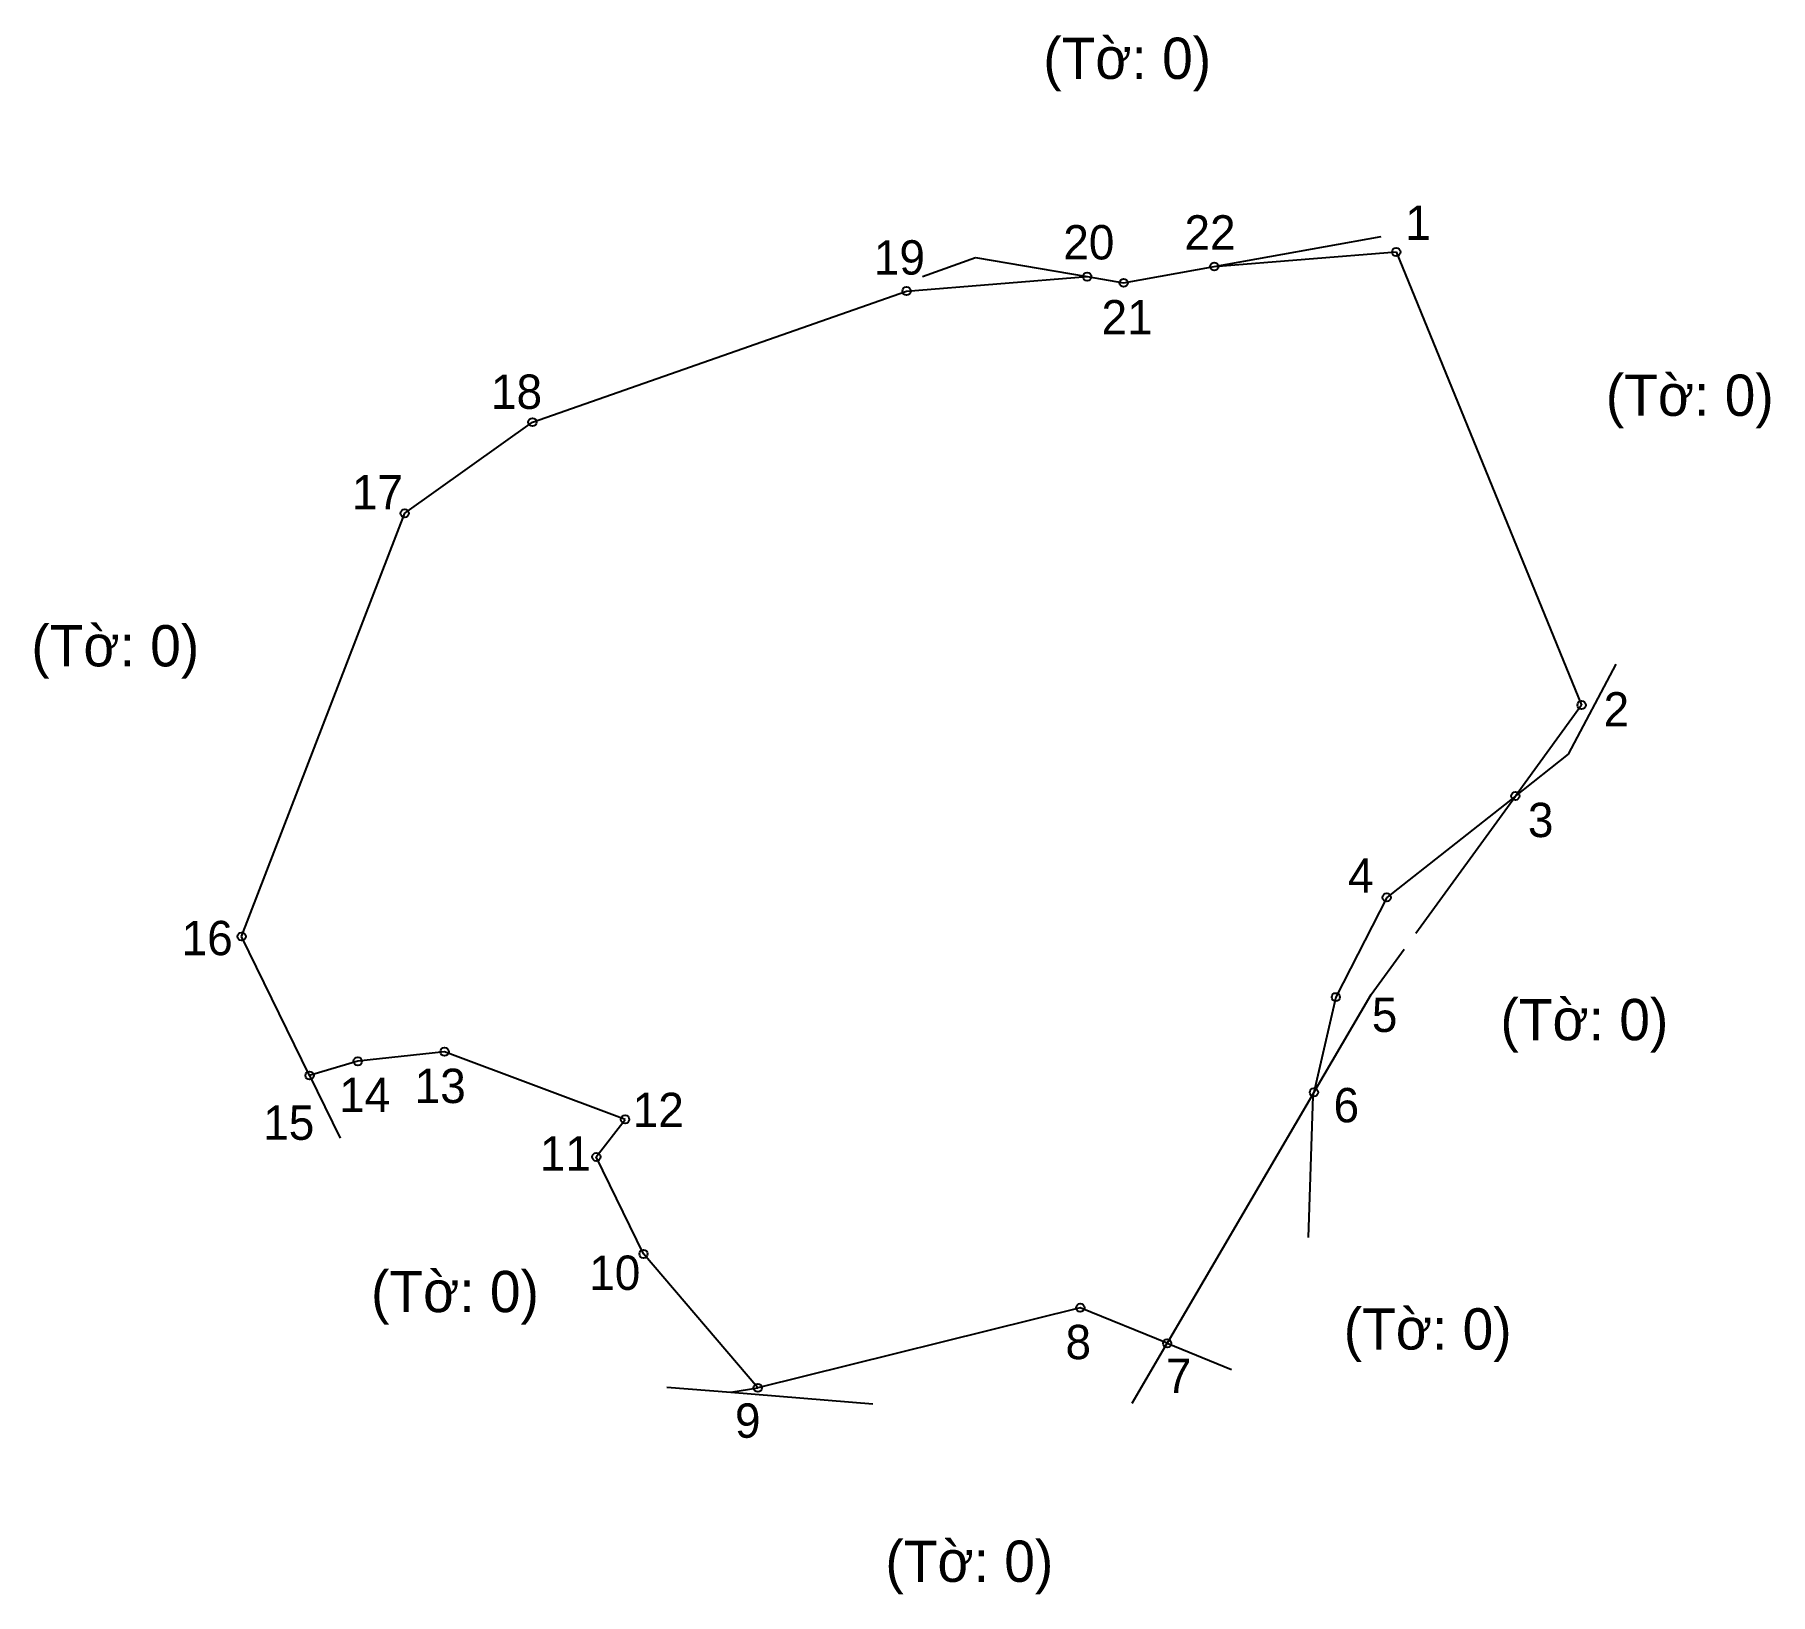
# Model space of a CAD drawing. Extents: x 549247 to 549410, y 1823758 to 1823904.
import ezdxf

# ---------------------------------------------------------------- set-up
doc = ezdxf.new("R2010")
doc.units = 0
for name, color, linetype in [('CanhThua', 7, 'Continuous'), ('MocDinhThua', 7, 'Continuous'), ('NhanTuCan', 7, 'Continuous'), ('RauThua', 7, 'Continuous'), ('SoHieuDinhThua', 7, 'Continuous')]:
    doc.layers.add(name, color=color, linetype=linetype)

msp = doc.modelspace()

# ---------------------------------------------------------------- linework, layer by layer
at = {"layer": 'CanhThua'}
for p, q in [((549357.82, 1823881.93), (549374.84, 1823883.29)), ((549374.84, 1823883.29), (549392.18, 1823840.9)), ((549349.34, 1823880.4), (549357.82, 1823881.93)), ((549329.03, 1823879.63), (549345.93, 1823880.98)), ((549345.93, 1823880.98), (549349.34, 1823880.4)), ((549294.03, 1823867.37), (549329.03, 1823879.63)), ((549282.08, 1823858.84), (549294.03, 1823867.37)), ((549266.82, 1823819.25), (549282.08, 1823858.84)), ((549392.18, 1823840.9), (549385.99, 1823832.39)), ((549385.99, 1823832.39), (549373.95, 1823822.91)), ((549373.95, 1823822.91), (549369.19, 1823813.58)), ((549273.18, 1823806.25), (549266.82, 1823819.25)), ((549369.19, 1823813.58), (549367.14, 1823804.67)), ((549277.69, 1823807.58), (549273.18, 1823806.25)), ((549285.81, 1823808.47), (549277.69, 1823807.58)), ((549302.7, 1823802.14), (549285.81, 1823808.47)), ((549367.14, 1823804.67), (549353.41, 1823781.2)), ((549300, 1823798.63), (549302.7, 1823802.14)), ((549304.42, 1823789.56), (549300, 1823798.63)), ((549315.11, 1823777.03), (549304.42, 1823789.56)), ((549345.28, 1823784.52), (549315.11, 1823777.03)), ((549353.41, 1823781.2), (549345.28, 1823784.52))]:
    msp.add_line(p, q, dxfattribs=at)
at = {"layer": 'MocDinhThua'}
for centre in [(549374.84, 1823883.29), (549357.82, 1823881.93), (549329.03, 1823879.63), (549345.93, 1823880.98), (549349.34, 1823880.4), (549294.03, 1823867.37), (549282.08, 1823858.84), (549392.18, 1823840.9), (549385.99, 1823832.39), (549373.95, 1823822.91), (549266.82, 1823819.25), (549369.19, 1823813.58), (549285.81, 1823808.47), (549277.69, 1823807.58), (549273.18, 1823806.25), (549367.14, 1823804.67), (549302.7, 1823802.14), (549300, 1823798.63), (549304.42, 1823789.56), (549345.28, 1823784.52), (549353.41, 1823781.2), (549315.11, 1823777.03)]:
    msp.add_circle(centre, 0.386, dxfattribs=at)
at = {"layer": 'RauThua'}
for p, q in [((549357.82, 1823881.93), (549373.43, 1823884.75)), ((549330.53, 1823880.98), (549335.49, 1823882.77)), ((549335.49, 1823882.77), (549345.93, 1823880.98)), ((549390.96, 1823836.3), (549395.41, 1823844.74)), ((549385.99, 1823832.39), (549390.96, 1823836.3)), ((549376.66, 1823819.56), (549385.99, 1823832.39)), ((549372.5, 1823813.84), (549375.58, 1823818.08)), ((549367.14, 1823804.67), (549372.5, 1823813.84)), ((549273.18, 1823806.25), (549276.05, 1823800.39)), ((549366.64, 1823791.08), (549367.06, 1823804.34)), ((549367.06, 1823804.34), (549367.14, 1823804.67)), ((549350.13, 1823775.6), (549353.41, 1823781.2)), ((549353.41, 1823781.2), (549359.42, 1823778.75)), ((549353.41, 1823781.2), (549359.42, 1823778.75)), ((549306.6, 1823777.1), (549312.59, 1823776.61)), ((549312.59, 1823776.61), (549315.11, 1823777.03)), ((549312.59, 1823776.61), (549315.11, 1823777.03)), ((549312.59, 1823776.61), (549325.86, 1823775.52))]:
    msp.add_line(p, q, dxfattribs=at)

# ---------------------------------------------------------------- texts
at = {"layer": 'NhanTuCan'}
for p in [(549341.82, 1823899.48), (549394.45, 1823867.96), (549247.15, 1823844.52), (549384.59, 1823809.55), (549278.93, 1823784.11), (549369.93, 1823780.61), (549327.05, 1823758.88)]:
    msp.add_text('(Tờ: 0)', height=3.858, dxfattribs=at).set_placement(p)
at = {"layer": 'SoHieuDinhThua'}
for s, height, p in [('22', 3.215, (549355.03, 1823883.51)), ('1', 3.21, (549375.69, 1823884.42)), ('20', 3.215, (549343.69, 1823882.59)), ('19', 3.215, (549325.97, 1823881.17)), ('21', 3.215, (549347.27, 1823875.58)), ('18', 3.215, (549290.15, 1823868.61)), ('17', 3.215, (549277.14, 1823859.2)), ('2', 3.21, (549394.24, 1823838.9)), ('3', 3.21, (549387.16, 1823828.55)), ('4', 3.21, (549370.33, 1823823.34)), ('16', 3.215, (549261.21, 1823817.5)), ('5', 3.21, (549372.56, 1823810.32)), ('13', 3.215, (549283.01, 1823803.67)), ('14', 3.215, (549275.94, 1823802.82)), ('12', 3.215, (549303.41, 1823801.42)), ('6', 3.21, (549368.98, 1823801.87)), ('15', 3.215, (549268.84, 1823800.23)), ('11', 3.215, (549294.72, 1823797.35)), ('10', 3.215, (549299.34, 1823786.19)), ('8', 3.21, (549343.9, 1823779.71)), ('7', 3.21, (549353.29, 1823776.55)), ('9', 3.21, (549312.98, 1823772.36))]:
    msp.add_text(s, height=height, dxfattribs=at).set_placement(p)

doc.saveas('drawing.dxf')
